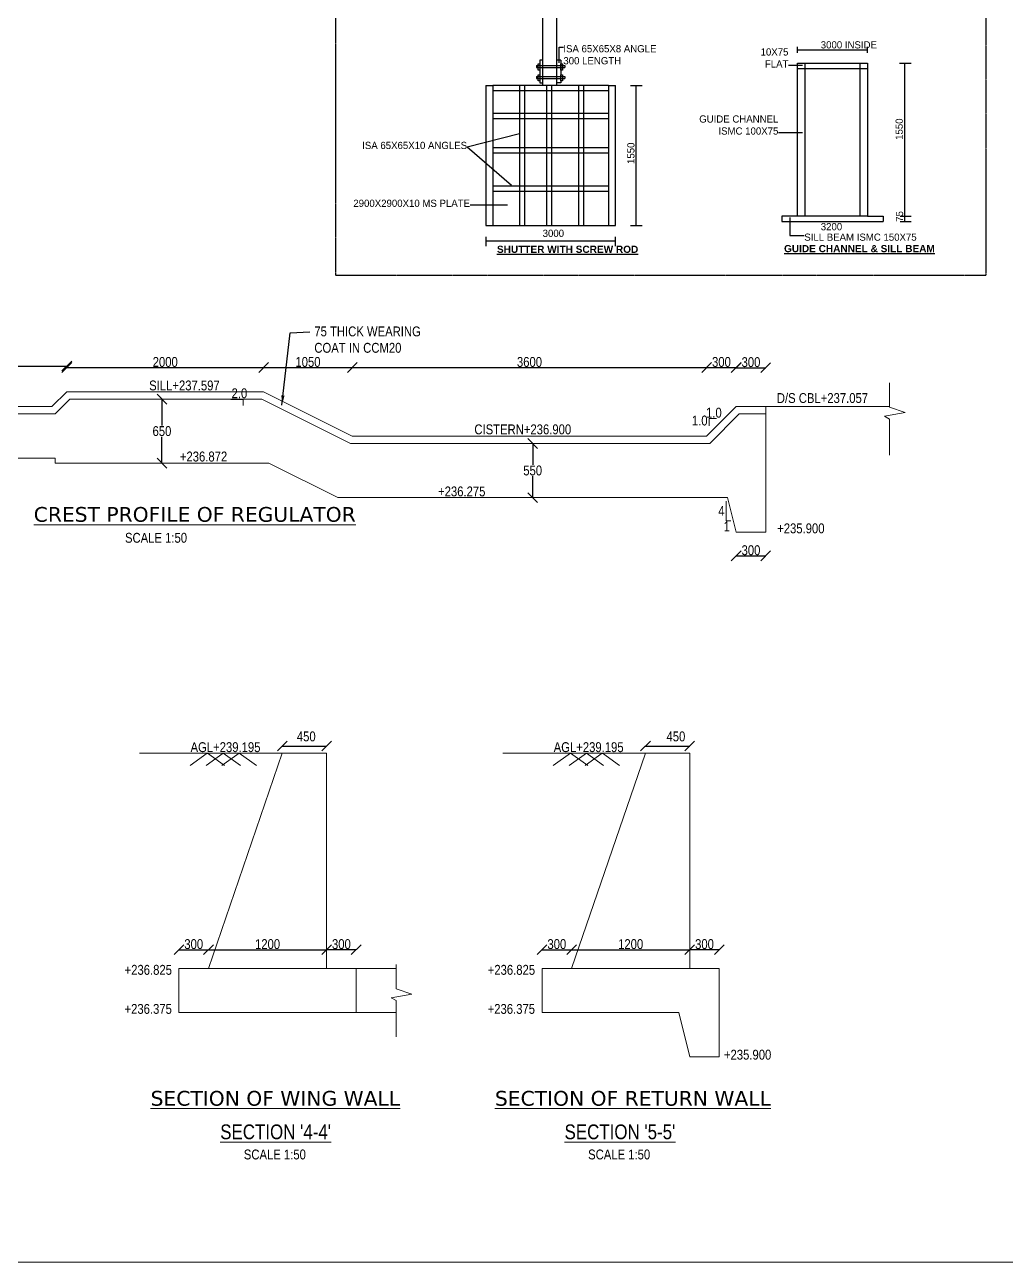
# Model space of a CAD drawing. Header units: inches. Extents: x 23061 to 455738, y -22027 to 396918.
# Drawn here: x 400165 to 420105, y 342322 to 367462 of the extents above; entities that cross this region are included whole.
import ezdxf

# ---------------------------------------------------------------- set-up
doc = ezdxf.new("R2010")
doc.units = ezdxf.units.IN
doc.header["$MEASUREMENT"] = 0
doc.linetypes.add('ACAD_ISO02W100', pattern=[15, 12, -3])
for name, color, linetype in [('head wall', 4, 'Continuous'), ('main canal', 1, 'Continuous'), ('walls', 130, 'Continuous')]:
    doc.layers.add(name, color=color, linetype=linetype)
doc.styles.add('ARIAL NARROW', font='ARIALN.TTF')
doc.styles.add('VERDANA', font='verdana.ttf')
doc.dimstyles.get("Standard").update_dxf_attribs({"dimtxt": 0.18, "dimasz": 0.18, "dimexe": 0.18, "dimexo": 0.0625, "dimgap": 0.09, "dimtad": 0, "dimtih": 1, "dimtoh": 1, "dimdec": 4, "dimzin": 0, "dimdsep": 46, "dimtxsty": 'Standard', "dimcen": 0.09, "dimadec": 0, "dimazin": 0, "dimtfac": 1, "dimtdec": 4, "dimtofl": 0, "dimtmove": 0, "dimatfit": 3, "dimfxl": 1, "dimtolj": 1, "dimtzin": 0, "dimarcsym": 0})
doc.dimstyles.new('STANDARD$0', dxfattribs={"dimscale": 88.888889, "dimtxt": 0.02, "dimasz": 0.02, "dimexe": 0.05, "dimexo": 0.1, "dimgap": 0.002, "dimtad": 2, "dimdec": 0, "dimzin": 1, "dimdsep": 46, "dimtxsty": 'Standard', "dimblk": 'OBLIQUE', "dimcen": 0.09, "dimadec": 0, "dimazin": 0, "dimtfac": 1, "dimtdec": 4, "dimtofl": 0, "dimtmove": 0, "dimatfit": 3, "dimfxl": 1, "dimtolj": 1, "dimtzin": 1, "dimarcsym": 0})

# ---------------------------------------------------------------- blocks, each defined once
blk = doc.blocks.new('_Oblique')
at = {"color": 0, "linetype": 'ByBlock', "lineweight": -2}
blk.add_line((-0.5, -0.5), (0.5, 0.5), dxfattribs=at)
blk = doc.blocks.new('*D57')
at = {"layer": 'Defpoints', "color": 0, "lineweight": 9, "transparency": 16777216}
for p in [(413675, 352809), (412775, 352663), (413675, 352663)]:
    blk.add_point(p, dxfattribs=at)
at = {"layer": 'main canal', "color": 0, "lineweight": -2, "transparency": 16777216}
blk.add_line((412775, 352809), (413675, 352809), dxfattribs=at)
at = {"layer": 'main canal', "color": 0, "lineweight": -2, "transparency": 16777216, "xscale": 200, "yscale": 200, "zscale": 200, "rotation": 180}
blk.add_blockref('_Oblique', (412775, 352809), dxfattribs=at)
at = {"layer": 'main canal', "color": 0, "lineweight": -2, "transparency": 16777216, "xscale": 200, "yscale": 200, "zscale": 200}
blk.add_blockref('_Oblique', (413675, 352809), dxfattribs=at)
at = {"layer": 'main canal', "color": 0, "lineweight": 15, "transparency": 16777216, "insert": (413394, 353003), "char_height": 200, "attachment_point": 5, "style": 'ARIAL NARROW'}
blk.add_mtext('\\A1;450', dxfattribs=at)
blk = doc.blocks.new('*D58')
at = {"layer": 'Defpoints', "color": 0, "lineweight": 9, "transparency": 16777216}
for p in [(411275, 348672), (413675, 348672), (413675, 348293)]:
    blk.add_point(p, dxfattribs=at)
at = {"layer": 'main canal', "color": 0, "lineweight": -2, "transparency": 16777216}
blk.add_line((411275, 348672), (413675, 348672), dxfattribs=at)
at = {"layer": 'main canal', "color": 0, "lineweight": -2, "transparency": 16777216, "xscale": 200, "yscale": 200, "zscale": 200, "rotation": 180}
blk.add_blockref('_Oblique', (411275, 348672), dxfattribs=at)
at = {"layer": 'main canal', "color": 0, "lineweight": -2, "transparency": 16777216, "xscale": 200, "yscale": 200, "zscale": 200}
blk.add_blockref('_Oblique', (413675, 348672), dxfattribs=at)
at = {"layer": 'main canal', "color": 0, "lineweight": 15, "transparency": 16777216, "insert": (412475, 348784), "char_height": 200, "attachment_point": 5, "style": 'ARIAL NARROW'}
blk.add_mtext('\\A1;1200', dxfattribs=at)
blk = doc.blocks.new('*D19')
at = {"layer": 'Defpoints', "color": 0, "lineweight": 9, "transparency": 16777216}
for p in [(411275, 348672), (410675, 348193), (411275, 348193)]:
    blk.add_point(p, dxfattribs=at)
at = {"layer": 'main canal', "color": 0, "lineweight": -2, "transparency": 16777216}
blk.add_line((410675, 348672), (411275, 348672), dxfattribs=at)
at = {"layer": 'main canal', "color": 0, "lineweight": -2, "transparency": 16777216, "xscale": 200, "yscale": 200, "zscale": 200, "rotation": 180}
blk.add_blockref('_Oblique', (410675, 348672), dxfattribs=at)
at = {"layer": 'main canal', "color": 0, "lineweight": -2, "transparency": 16777216, "xscale": 200, "yscale": 200, "zscale": 200}
blk.add_blockref('_Oblique', (411275, 348672), dxfattribs=at)
at = {"layer": 'main canal', "color": 0, "lineweight": 15, "transparency": 16777216, "insert": (410975, 348784), "char_height": 200, "attachment_point": 5, "style": 'ARIAL NARROW'}
blk.add_mtext('\\A1;300', dxfattribs=at)
blk = doc.blocks.new('*D20')
at = {"layer": 'Defpoints', "color": 0, "lineweight": 9, "transparency": 16777216}
for p in [(413675, 348672), (413675, 348193), (414275, 348193)]:
    blk.add_point(p, dxfattribs=at)
at = {"layer": 'main canal', "color": 0, "lineweight": -2, "transparency": 16777216}
blk.add_line((414275, 348672), (413675, 348672), dxfattribs=at)
at = {"layer": 'main canal', "color": 0, "lineweight": -2, "transparency": 16777216, "xscale": 200, "yscale": 200, "zscale": 200, "rotation": 180}
blk.add_blockref('_Oblique', (413675, 348672), dxfattribs=at)
at = {"layer": 'main canal', "color": 0, "lineweight": -2, "transparency": 16777216, "xscale": 200, "yscale": 200, "zscale": 200}
blk.add_blockref('_Oblique', (414275, 348672), dxfattribs=at)
at = {"layer": 'main canal', "color": 0, "lineweight": 15, "transparency": 16777216, "insert": (413975, 348784), "char_height": 200, "attachment_point": 5, "style": 'ARIAL NARROW'}
blk.add_mtext('\\A1;300', dxfattribs=at)
blk = doc.blocks.new('*D59')
at = {"layer": 'Defpoints', "color": 0, "lineweight": 9, "transparency": 16777216}
for p in [(406298, 352809), (405398, 352663), (406298, 352663)]:
    blk.add_point(p, dxfattribs=at)
at = {"layer": 'main canal', "color": 0, "lineweight": -2, "transparency": 16777216}
blk.add_line((405398, 352809), (406298, 352809), dxfattribs=at)
at = {"layer": 'main canal', "color": 0, "lineweight": -2, "transparency": 16777216, "xscale": 200, "yscale": 200, "zscale": 200, "rotation": 180}
blk.add_blockref('_Oblique', (405398, 352809), dxfattribs=at)
at = {"layer": 'main canal', "color": 0, "lineweight": -2, "transparency": 16777216, "xscale": 200, "yscale": 200, "zscale": 200}
blk.add_blockref('_Oblique', (406298, 352809), dxfattribs=at)
at = {"layer": 'main canal', "color": 0, "lineweight": 15, "transparency": 16777216, "insert": (405884, 353003), "char_height": 200, "attachment_point": 5, "style": 'ARIAL NARROW'}
blk.add_mtext('\\A1;450', dxfattribs=at)
blk = doc.blocks.new('*D60')
at = {"layer": 'Defpoints', "color": 0, "lineweight": 9, "transparency": 16777216}
for p in [(403898, 348672), (406298, 348672), (406298, 348293)]:
    blk.add_point(p, dxfattribs=at)
at = {"layer": 'main canal', "color": 0, "lineweight": -2, "transparency": 16777216}
blk.add_line((403898, 348672), (406298, 348672), dxfattribs=at)
at = {"layer": 'main canal', "color": 0, "lineweight": -2, "transparency": 16777216, "xscale": 200, "yscale": 200, "zscale": 200, "rotation": 180}
blk.add_blockref('_Oblique', (403898, 348672), dxfattribs=at)
at = {"layer": 'main canal', "color": 0, "lineweight": -2, "transparency": 16777216, "xscale": 200, "yscale": 200, "zscale": 200}
blk.add_blockref('_Oblique', (406298, 348672), dxfattribs=at)
at = {"layer": 'main canal', "color": 0, "lineweight": 15, "transparency": 16777216, "insert": (405098, 348784), "char_height": 200, "attachment_point": 5, "style": 'ARIAL NARROW'}
blk.add_mtext('\\A1;1200', dxfattribs=at)
blk = doc.blocks.new('*D21')
at = {"layer": 'Defpoints', "color": 0, "lineweight": 9, "transparency": 16777216}
for p in [(403898, 348672), (403298, 348193), (403898, 348193)]:
    blk.add_point(p, dxfattribs=at)
at = {"layer": 'main canal', "color": 0, "lineweight": -2, "transparency": 16777216}
blk.add_line((403298, 348672), (403898, 348672), dxfattribs=at)
at = {"layer": 'main canal', "color": 0, "lineweight": -2, "transparency": 16777216, "xscale": 200, "yscale": 200, "zscale": 200, "rotation": 180}
blk.add_blockref('_Oblique', (403298, 348672), dxfattribs=at)
at = {"layer": 'main canal', "color": 0, "lineweight": -2, "transparency": 16777216, "xscale": 200, "yscale": 200, "zscale": 200}
blk.add_blockref('_Oblique', (403898, 348672), dxfattribs=at)
at = {"layer": 'main canal', "color": 0, "lineweight": 15, "transparency": 16777216, "insert": (403598, 348784), "char_height": 200, "attachment_point": 5, "style": 'ARIAL NARROW'}
blk.add_mtext('\\A1;300', dxfattribs=at)
blk = doc.blocks.new('*D22')
at = {"layer": 'Defpoints', "color": 0, "lineweight": 9, "transparency": 16777216}
for p in [(406298, 348672), (406298, 348193), (406898, 348193)]:
    blk.add_point(p, dxfattribs=at)
at = {"layer": 'main canal', "color": 0, "lineweight": -2, "transparency": 16777216}
blk.add_line((406898, 348672), (406298, 348672), dxfattribs=at)
at = {"layer": 'main canal', "color": 0, "lineweight": -2, "transparency": 16777216, "xscale": 200, "yscale": 200, "zscale": 200, "rotation": 180}
blk.add_blockref('_Oblique', (406298, 348672), dxfattribs=at)
at = {"layer": 'main canal', "color": 0, "lineweight": -2, "transparency": 16777216, "xscale": 200, "yscale": 200, "zscale": 200}
blk.add_blockref('_Oblique', (406898, 348672), dxfattribs=at)
at = {"layer": 'main canal', "color": 0, "lineweight": 15, "transparency": 16777216, "insert": (406598, 348784), "char_height": 200, "attachment_point": 5, "style": 'ARIAL NARROW'}
blk.add_mtext('\\A1;300', dxfattribs=at)
blk = doc.blocks.new('*D61')
at = {"layer": 'Defpoints', "color": 0, "lineweight": 9, "transparency": 16777216}
for p in [(410484, 358956), (410484, 358956), (410484, 357856)]:
    blk.add_point(p, dxfattribs=at)
at = {"layer": 'main canal', "color": 0, "lineweight": -2, "transparency": 16777216}
for p, q in [((410484, 358956), (410484, 358519)), ((410484, 357856), (410484, 358294))]:
    blk.add_line(p, q, dxfattribs=at)
at = {"layer": 'main canal', "color": 0, "lineweight": -2, "transparency": 16777216, "xscale": 200, "yscale": 200, "zscale": 200}
for p, rotation in [((410484, 358956), 90), ((410484, 357856), 270)]:
    blk.add_blockref('_Oblique', p, dxfattribs=dict(at, rotation=rotation))
at = {"layer": 'main canal', "color": 0, "lineweight": 15, "transparency": 16777216, "insert": (410484, 358406), "char_height": 200, "attachment_point": 5, "style": 'ARIAL NARROW'}
blk.add_mtext('\\A1;550', dxfattribs=at)
blk = doc.blocks.new('*D62')
at = {"layer": 'Defpoints', "color": 0, "lineweight": 9, "transparency": 16777216}
for p in [(402952, 359856), (402952, 359856), (402952, 358556)]:
    blk.add_point(p, dxfattribs=at)
at = {"layer": 'main canal', "color": 0, "lineweight": -2, "transparency": 16777216}
for p, q in [((402952, 359856), (402952, 359319)), ((402952, 358556), (402952, 359094))]:
    blk.add_line(p, q, dxfattribs=at)
at = {"layer": 'main canal', "color": 0, "lineweight": -2, "transparency": 16777216, "xscale": 200, "yscale": 200, "zscale": 200}
for p, rotation in [((402952, 359856), 90), ((402952, 358556), 270)]:
    blk.add_blockref('_Oblique', p, dxfattribs=dict(at, rotation=rotation))
at = {"layer": 'main canal', "color": 0, "lineweight": 15, "transparency": 16777216, "insert": (402952, 359206), "char_height": 200, "attachment_point": 5, "style": 'ARIAL NARROW'}
blk.add_mtext('\\A1;650', dxfattribs=at)
blk = doc.blocks.new('*D63')
at = {"layer": 'Defpoints', "color": 0, "lineweight": 9, "transparency": 16777216}
for p in [(405019, 360499), (401019, 360006), (405019, 360006)]:
    blk.add_point(p, dxfattribs=at)
at = {"layer": 'main canal', "color": 0, "lineweight": -2, "transparency": 16777216}
blk.add_line((401019, 360499), (405019, 360499), dxfattribs=at)
at = {"layer": 'main canal', "color": 0, "lineweight": -2, "transparency": 16777216, "xscale": 200, "yscale": 200, "zscale": 200, "rotation": 180}
blk.add_blockref('_Oblique', (401019, 360499), dxfattribs=at)
at = {"layer": 'main canal', "color": 0, "lineweight": -2, "transparency": 16777216, "xscale": 200, "yscale": 200, "zscale": 200}
blk.add_blockref('_Oblique', (405019, 360499), dxfattribs=at)
at = {"layer": 'main canal', "color": 0, "lineweight": 15, "transparency": 16777216, "insert": (403019, 360611), "char_height": 200, "attachment_point": 5, "style": 'ARIAL NARROW'}
blk.add_mtext('\\A1;2000', dxfattribs=at)
blk = doc.blocks.new('*D64')
at = {"layer": 'Defpoints', "color": 0, "lineweight": 9, "transparency": 16777216}
for p in [(401019, 360529), (401019, 360006), (393019, 359706)]:
    blk.add_point(p, dxfattribs=at)
at = {"layer": 'main canal', "color": 0, "lineweight": -2, "transparency": 16777216}
blk.add_line((393019, 360529), (401019, 360529), dxfattribs=at)
at = {"layer": 'main canal', "color": 0, "lineweight": -2, "transparency": 16777216, "xscale": 200, "yscale": 200, "zscale": 200, "rotation": 180}
blk.add_blockref('_Oblique', (393019, 360529), dxfattribs=at)
at = {"layer": 'main canal', "color": 0, "lineweight": -2, "transparency": 16777216, "xscale": 200, "yscale": 200, "zscale": 200}
blk.add_blockref('_Oblique', (401019, 360529), dxfattribs=at)
at = {"layer": 'main canal', "color": 0, "lineweight": 15, "transparency": 16777216, "insert": (397019, 360641), "char_height": 200, "attachment_point": 5, "style": 'ARIAL NARROW'}
blk.add_mtext('\\A1;3450', dxfattribs=at)
blk = doc.blocks.new('*D25')
at = {"layer": 'Defpoints', "color": 0, "lineweight": 9, "transparency": 16777216}
for p in [(406819, 360499), (405019, 360006), (406819, 359106)]:
    blk.add_point(p, dxfattribs=at)
at = {"layer": 'main canal', "color": 0, "lineweight": -2, "transparency": 16777216}
blk.add_line((405019, 360499), (406819, 360499), dxfattribs=at)
at = {"layer": 'main canal', "color": 0, "lineweight": -2, "transparency": 16777216, "xscale": 200, "yscale": 200, "zscale": 200, "rotation": 180}
blk.add_blockref('_Oblique', (405019, 360499), dxfattribs=at)
at = {"layer": 'main canal', "color": 0, "lineweight": -2, "transparency": 16777216, "xscale": 200, "yscale": 200, "zscale": 200}
blk.add_blockref('_Oblique', (406819, 360499), dxfattribs=at)
at = {"layer": 'main canal', "color": 0, "lineweight": 15, "transparency": 16777216, "insert": (405919, 360611), "char_height": 200, "attachment_point": 5, "style": 'ARIAL NARROW'}
blk.add_mtext('\\A1;1050', dxfattribs=at)
blk = doc.blocks.new('*D66')
at = {"layer": 'Defpoints', "color": 0, "lineweight": 9, "transparency": 16777216}
for p in [(414619, 357156), (415219, 357156), (415219, 356674)]:
    blk.add_point(p, dxfattribs=at)
at = {"layer": 'main canal', "color": 0, "lineweight": -2, "transparency": 16777216}
blk.add_line((414619, 356674), (415219, 356674), dxfattribs=at)
at = {"layer": 'main canal', "color": 0, "lineweight": -2, "transparency": 16777216, "xscale": 200, "yscale": 200, "zscale": 200, "rotation": 180}
blk.add_blockref('_Oblique', (414619, 356674), dxfattribs=at)
at = {"layer": 'main canal', "color": 0, "lineweight": -2, "transparency": 16777216, "xscale": 200, "yscale": 200, "zscale": 200}
blk.add_blockref('_Oblique', (415219, 356674), dxfattribs=at)
at = {"layer": 'main canal', "color": 0, "lineweight": 15, "transparency": 16777216, "insert": (414919, 356786), "char_height": 200, "attachment_point": 5, "style": 'ARIAL NARROW'}
blk.add_mtext('\\A1;300', dxfattribs=at)
blk = doc.blocks.new('*D67')
at = {"layer": 'Defpoints', "color": 0, "lineweight": 9, "transparency": 16777216}
for p in [(414019, 360499), (406819, 359106), (414019, 359106)]:
    blk.add_point(p, dxfattribs=at)
at = {"layer": 'main canal', "color": 0, "lineweight": -2, "transparency": 16777216}
blk.add_line((406819, 360499), (414019, 360499), dxfattribs=at)
at = {"layer": 'main canal', "color": 0, "lineweight": -2, "transparency": 16777216, "xscale": 200, "yscale": 200, "zscale": 200, "rotation": 180}
blk.add_blockref('_Oblique', (406819, 360499), dxfattribs=at)
at = {"layer": 'main canal', "color": 0, "lineweight": -2, "transparency": 16777216, "xscale": 200, "yscale": 200, "zscale": 200}
blk.add_blockref('_Oblique', (414019, 360499), dxfattribs=at)
at = {"layer": 'main canal', "color": 0, "lineweight": 15, "transparency": 16777216, "insert": (410419, 360611), "char_height": 200, "attachment_point": 5, "style": 'ARIAL NARROW'}
blk.add_mtext('\\A1;3600', dxfattribs=at)
blk = doc.blocks.new('*D68')
at = {"layer": 'Defpoints', "color": 0, "lineweight": 9, "transparency": 16777216}
for p in [(414619, 360499), (414619, 359706), (414019, 359106)]:
    blk.add_point(p, dxfattribs=at)
at = {"layer": 'main canal', "color": 0, "lineweight": -2, "transparency": 16777216}
blk.add_line((414019, 360499), (414619, 360499), dxfattribs=at)
at = {"layer": 'main canal', "color": 0, "lineweight": -2, "transparency": 16777216, "xscale": 200, "yscale": 200, "zscale": 200, "rotation": 180}
blk.add_blockref('_Oblique', (414019, 360499), dxfattribs=at)
at = {"layer": 'main canal', "color": 0, "lineweight": -2, "transparency": 16777216, "xscale": 200, "yscale": 200, "zscale": 200}
blk.add_blockref('_Oblique', (414619, 360499), dxfattribs=at)
at = {"layer": 'main canal', "color": 0, "lineweight": 15, "transparency": 16777216, "insert": (414319, 360611), "char_height": 200, "attachment_point": 5, "style": 'ARIAL NARROW'}
blk.add_mtext('\\A1;300', dxfattribs=at)
blk = doc.blocks.new('*D69')
at = {"layer": 'Defpoints', "color": 0, "lineweight": 9, "transparency": 16777216}
for p in [(415219, 360495), (414619, 359706), (415219, 359706)]:
    blk.add_point(p, dxfattribs=at)
at = {"layer": 'main canal', "color": 0, "lineweight": -2, "transparency": 16777216}
blk.add_line((414619, 360495), (415219, 360495), dxfattribs=at)
at = {"layer": 'main canal', "color": 0, "lineweight": -2, "transparency": 16777216, "xscale": 200, "yscale": 200, "zscale": 200, "rotation": 180}
blk.add_blockref('_Oblique', (414619, 360495), dxfattribs=at)
at = {"layer": 'main canal', "color": 0, "lineweight": -2, "transparency": 16777216, "xscale": 200, "yscale": 200, "zscale": 200}
blk.add_blockref('_Oblique', (415219, 360495), dxfattribs=at)
at = {"layer": 'main canal', "color": 0, "lineweight": 15, "transparency": 16777216, "insert": (414919, 360607), "char_height": 200, "attachment_point": 5, "style": 'ARIAL NARROW'}
blk.add_mtext('\\A1;300', dxfattribs=at)

msp = doc.modelspace()

# ---------------------------------------------------------------- linework, layer by layer
at = {"color": 0}
for p, q in [((410693.2, 366230.3), (410693.2, 370760)), ((410974.6, 366230.3), (410974.6, 370760)), ((415864.9, 366893), (415864.9, 367011)), ((415864.9, 366953.1), (417286.5, 366953.1)), ((417286.5, 366893), (417286.5, 367011)), ((410558.6, 366632), (410558.6, 366591.7)), ((410558.6, 366632), (411137.7, 366632)), ((410558.6, 366591.7), (411137.7, 366591.7)), ((410630, 366741.3), (410630, 366282.3)), ((410693.2, 366741.3), (410630, 366741.3)), ((411056.4, 366741.3), (410974.6, 366741.3)), ((411056.4, 366741.3), (411056.4, 366447.1)), ((411137.7, 366632), (411137.7, 366591.7)), ((415864.9, 363573.8), (415864.9, 366680.1)), ((415864.9, 366680.1), (417286.5, 366680.1)), ((415864.9, 366574.8), (417286.5, 366574.8)), ((416022.9, 363573.8), (416022.9, 366680.1)), ((417128.5, 366680.1), (417128.5, 363573.8)), ((417286.5, 366680.1), (417286.5, 363573.8)), ((417935.1, 366680.1), (418174.2, 366680.1)), ((418035.7, 366680.1), (418035.7, 363468.5)), ((410558.6, 366413.5), (410558.6, 366373.2)), ((410558.6, 366413.5), (411137.7, 366413.5)), ((410558.6, 366373.2), (411137.7, 366373.2)), ((411056.4, 366324.7), (411056.4, 366282.3)), ((411137.7, 366413.5), (411137.7, 366373.2)), ((409532.7, 366230.3), (409532.7, 363387.2)), ((409532.7, 366230.3), (409673.9, 366230.3)), ((409673.9, 366230.3), (409673.9, 363387.2)), ((412024, 366230.3), (409673.9, 366230.3)), ((409673.9, 366127.1), (412024, 366127.1)), ((410214.5, 366230.3), (410214.5, 363387.2)), ((410317.3, 366230.3), (410317.3, 363387.2)), ((410630, 366282.3), (410693.2, 366282.3)), ((410763.2, 366230.3), (410763.2, 363387.2)), ((410866.1, 366230.3), (410866.1, 363387.2)), ((411056.4, 366282.3), (410974.6, 366282.3)), ((411414.9, 366230.3), (411414.9, 363387.2)), ((411517.8, 366230.3), (411517.8, 363387.2)), ((412024, 366230.3), (412024, 363387.2)), ((412024, 366230.3), (412165.2, 366230.3)), ((412165.2, 363387.2), (412165.2, 366230.3)), ((412471.4, 366230.3), (412706.2, 366230.3)), ((412577.1, 366230.3), (412577.1, 363387.2)), ((412024, 365661.7), (409673.9, 365661.7)), ((409673.9, 365558.5), (412024, 365558.5)), ((412024, 364960.4), (409673.9, 364960.4)), ((409673.9, 364857.3), (412024, 364857.3)), ((412024, 364182.8), (409673.9, 364182.8)), ((409673.9, 364079.6), (412024, 364079.6)), ((415549, 363573.8), (415549, 363468.5)), ((415864.9, 363573.8), (415549, 363573.8)), ((417286.5, 363573.8), (415864.9, 363573.8)), ((417286.5, 363573.8), (417602.4, 363573.8)), ((417602.4, 363573.8), (417602.4, 363468.5)), ((417950.5, 363573.8), (418173.7, 363573.8)), ((409532.7, 363387.2), (412165.2, 363387.2)), ((412471.4, 363387.2), (412706.2, 363387.2)), ((415549, 363468.5), (417602.4, 363468.5)), ((417950.5, 363466), (418173.7, 363466)), ((409532.7, 363156.4), (409532.7, 362964)), ((409532.7, 363072.2), (412165.2, 363072.2)), ((412160.4, 363156.4), (412160.4, 362964))]:
    msp.add_line(p, q, dxfattribs=at)
at = {"linetype": 'ACAD_ISO02W100', "ltscale": 0.25}
msp.add_lwpolyline([(419691.6, 362368.9), (406487.9, 362368.9), (406487.9, 371854.8), (419691.6, 371854.8)], close=True, dxfattribs=at)
at = {"color": 0}
for points in [[(410595.5, 366665.6), (410630, 366665.6), (410630, 366543.1), (410595.5, 366543.1)], [(411056.4, 366665.6), (411090.9, 366665.6), (411090.9, 366543.1), (411056.4, 366543.1)], [(410595.5, 366447.1), (410630, 366447.1), (410630, 366324.7), (410595.5, 366324.7)], [(411056.4, 366447.1), (411090.9, 366447.1), (411090.9, 366324.7), (411056.4, 366324.7)]]:
    msp.add_lwpolyline(points, close=True, dxfattribs=at)
at = {"layer": 'head wall', "color": 7, "lineweight": 15}
msp.add_lwpolyline([(437018.8, 342321.8), (371041.5, 342321.8), (371041.9, 396918), (437019.2, 396918)], close=True, dxfattribs=at)
at = {"layer": 'main canal', "color": 7, "lineweight": 15}
for p, q in [((400718.6, 359706.5), (401018.6, 360006.5)), ((400780.8, 359556.5), (401080.8, 359856.5)), ((401018.6, 360006.5), (405018.6, 360006.5)), ((401080.8, 359856.5), (404983.2, 359856.5)), ((404353.1, 359852.5), (404603.1, 359852.5)), ((404603.1, 359852.5), (404603.1, 359727.5)), ((404983.2, 359856.5), (406783.2, 358956.5)), ((405018.6, 360006.5), (406818.6, 359106.5)), ((390127.3, 359706.5), (400718.6, 359706.5)), ((393018.6, 359556.5), (400780.8, 359556.5)), ((414618.6, 359706.5), (414018.6, 359106.5)), ((414680.8, 359556.5), (414080.8, 358956.5)), ((415218.6, 359706.5), (414618.6, 359706.5)), ((415218.6, 359556.5), (414680.8, 359556.5)), ((415218.6, 359706.5), (417733.2, 359706.5)), ((415218.6, 357156.5), (415218.6, 359706.5)), ((414067.6, 359315.3), (414067.6, 359465.3)), ((414067.6, 359465.3), (414217.6, 359465.3)), ((406818.6, 359106.5), (414018.6, 359106.5)), ((406783.2, 358956.5), (414080.8, 358956.5)), ((393843.6, 358656.5), (400780.8, 358656.5)), ((400780.8, 358556.5), (400780.8, 358656.5)), ((400780.8, 358556.5), (405123.5, 358556.5)), ((405123.5, 358556.5), (406523.5, 357856.5)), ((406523.5, 357856.5), (414443.6, 357856.5)), ((414412.8, 357381), (414412.8, 357781)), ((414618.6, 357156.5), (414443.6, 357856.5)), ((414512.8, 357381), (414412.8, 357381)), ((414618.6, 357156.5), (415218.6, 357156.5)), ((402498.4, 352662.7), (406297.9, 352662.7)), ((403897.9, 348292.7), (405397.9, 352662.7)), ((406297.9, 348292.7), (406297.9, 352662.7)), ((409875.9, 352662.7), (413675.4, 352662.7)), ((411275.4, 348292.7), (412775.4, 352662.7)), ((413675.4, 348292.7), (413675.4, 352662.7)), ((403297.9, 348292.7), (405360, 348292.7)), ((403297.9, 348292.7), (403297.9, 347392.7)), ((405360, 348292.7), (407709, 348292.7)), ((406897.9, 347392.7), (406897.9, 348292.7)), ((410675.4, 348292.7), (412737.5, 348292.7)), ((410675.4, 348292.7), (410675.4, 347392.7)), ((412737.5, 348292.7), (414275.4, 348292.7)), ((414275.4, 346492.7), (414275.4, 348292.7)), ((407709, 347392.7), (403297.9, 347392.7)), ((413450.4, 347392.7), (410675.4, 347392.7)), ((413675.4, 346492.7), (413450.4, 347392.7)), ((413675.4, 346492.7), (414275.4, 346492.7))]:
    msp.add_line(p, q, dxfattribs=at)
for points in [[(417733.2, 360185.9), (417733.2, 359691.8), (418053.3, 359584.9), (417633.5, 359509.4), (417733.2, 359452.8), (417733.2, 358716.1)], [(407709, 348369.8), (407709, 347875.7), (408029.1, 347768.8), (407609.3, 347693.3), (407709, 347636.7), (407709, 346900)]]:
    msp.add_lwpolyline(points, dxfattribs=at)
at = {"layer": 'walls', "color": 7, "lineweight": 15}
for p, q in [((403872.4, 352662.7), (403522.7, 352414.1)), ((404198.1, 352662.7), (403848.5, 352414.1)), ((403875.6, 352662.7), (404225.2, 352414.1)), ((404520.7, 352662.7), (404171, 352414.1)), ((404198.1, 352662.7), (404547.8, 352414)), ((404523.8, 352662.7), (404873.5, 352414)), ((411249.9, 352662.7), (410900.2, 352414.1)), ((411575.6, 352662.7), (411226, 352414.1)), ((411253.1, 352662.7), (411602.7, 352414.1)), ((411898.2, 352662.7), (411548.5, 352414.1)), ((411575.6, 352662.7), (411925.3, 352414)), ((411901.3, 352662.7), (412251, 352414))]:
    msp.add_line(p, q, dxfattribs=at)

# ---------------------------------------------------------------- texts
at = {"color": 0}
for s, p in [('3000 INSIDE', (416336.9, 366981.2)), ('3000', (410686.8, 363152.6)), ('3200', (416336.9, 363287.4))]:
    msp.add_text(s, height=146.25, dxfattribs=at).set_placement(p)
for s, p in [('1550', (418002.2, 365123.8)), ('1550', (412552.4, 364633.7)), ('75', (418010.1, 363459.3))]:
    msp.add_text(s, height=146.25, rotation=90, dxfattribs=at).set_placement(p)
at = {"color": 0, "char_height": 146.25}
for s, insert, attachment_point in [('ISA 65X65X8 ANGLE\\P300 LENGTH', (411107.4, 367048.6), 1), ('10X75\\P FLAT', (415679.8, 366593.3), 9), ('\\A1;GUIDE CHANNEL\\PISMC 100X75', (415475.6, 365228.8), 9), ('ISA 65X65X10 ANGLES', (409151.4, 364935.8), 9), ('2900X2900X10 MS PLATE', (409210.8, 363760.1), 9), ('\\A1;SILL BEAM ISMC 150X75', (416002.4, 363220.3), 1)]:
    msp.add_mtext(s, dxfattribs=dict(at, insert=insert, attachment_point=attachment_point))
at = {"color": 0, "char_height": 146.25, "attachment_point": 1}
for s, insert, width in [('{\\fArial|b1|i0|c0|p34;\\LSHUTTER WITH SCREW ROD}', (409758.1, 362974), 4387.5), ('{\\fArial|b1|i0|c0|p34;\\LGUIDE CHANNEL & SILL BEAM}', (415590.1, 362987.8), 4607.422)]:
    msp.add_mtext(s, dxfattribs=dict(at, insert=insert, width=width))
at = {"layer": 'main canal', "color": 7, "lineweight": 15}
for s, insert, char_height, width, attachment_point, style in [('SILL+237.597', (402692.7, 360234.2), 200, 1933.217, 1, 'ARIAL NARROW'), ('2.0', (404366.9, 360075.7), 200, 1933.217, 1, 'ARIAL NARROW'), ('D/S CBL+237.057', (415444.7, 359978.9), 200, 1933.217, 1, 'ARIAL NARROW'), ('1.0', (413719, 359522.2), 200, 1933.217, 1, 'ARIAL NARROW'), ('1.0', (414005.6, 359681.4), 200, 1933.217, 1, 'ARIAL NARROW'), ('CISTERN+236.900', (409299.4, 359342.5), 200, 1933.217, 1, 'ARIAL NARROW'), ('+236.872', (403316.4, 358790.8), 200, 1933.217, 1, 'ARIAL NARROW'), ('+236.275', (408561.9, 358081.3), 200, 1933.217, 1, 'ARIAL NARROW'), ('{\\LCREST PROFILE OF REGULATOR}', (400346.9, 357665.1), 300, 13778.696, 1, 'VERDANA'), ('4', (414382.6, 357687), 200, 1933.217, 3, 'ARIAL NARROW'), ('1', (414491.5, 357372.1), 200, 1933.217, 3, 'ARIAL NARROW'), ('+235.900', (415451.3, 357331.4), 200, 1933.217, 1, 'ARIAL NARROW'), ('SCALE 1:50', (402201.7, 357139.5), 200, 3333.5, 1, 'ARIAL NARROW'), ('AGL+239.195', (403533.4, 352886.4), 200, 1933.217, 1, 'ARIAL NARROW'), ('AGL+239.195', (410910.9, 352886.4), 200, 1933.217, 1, 'ARIAL NARROW'), ('+236.825', (402193.6, 348362.2), 200, 1933.217, 1, 'ARIAL NARROW'), ('+236.825', (409571.1, 348362.2), 200, 1933.217, 1, 'ARIAL NARROW'), ('+236.375', (402191.9, 347568.7), 200, 1933.217, 1, 'ARIAL NARROW'), ('+236.375', (409569.4, 347568.7), 200, 1933.217, 1, 'ARIAL NARROW'), ('+235.900', (414369.9, 346638.8), 200, 1933.217, 1, 'ARIAL NARROW'), ('{\\LSECTION OF WING WALL}', (402721.9, 345802.5), 300, 13778.696, 1, 'VERDANA'), ('{\\LSECTION OF RETURN WALL}', (409716.9, 345802.5), 300, 13778.696, 1, 'VERDANA'), ("{\\LSECTION '4-4'}", (404136.3, 345121.3), 300, 13778.696, 1, 'ARIAL NARROW'), ("{\\LSECTION '5-5'}", (411131.3, 345121.3), 300, 13778.696, 1, 'ARIAL NARROW'), ('SCALE 1:50', (404615.8, 344611.3), 200, 3333.5, 1, 'ARIAL NARROW'), ('SCALE 1:50', (411610.8, 344611.3), 200, 3333.5, 1, 'ARIAL NARROW')]:
    msp.add_mtext(s, dxfattribs=dict(at, insert=insert, char_height=char_height, width=width, attachment_point=attachment_point, style=style))
at = {"layer": 'walls', "color": 7, "lineweight": 15, "insert": (406048.3, 361332.6), "char_height": 200, "width": 3494.868, "attachment_point": 1, "style": 'ARIAL NARROW'}
msp.add_mtext('75 THICK WEARING \\PCOAT IN CCM20', dxfattribs=at)

# ---------------------------------------------------------------- dimensions: what is measured, and where the dimension line sits
at = {"layer": 'main canal', "color": 7, "lineweight": 15}
for base, p1, p2, text, picture, middle in [((401018.6, 360528.6), (393018.6, 359706.5), (401018.6, 360006.5), '3450', '*D64', (397018.6, 360640.7)), ((406818.6, 360498.7), (405018.6, 360006.5), (406818.6, 359106.5), '1050', '*D25', (405918.6, 360610.8))]:
    dim = msp.add_linear_dim(base=base, p1=p1, p2=p2, text=text, dimstyle='STANDARD$0', override={"dimscale": 1, "dimtxt": 200, "dimasz": 200, "dimexe": 0.18, "dimexo": 0.0625, "dimgap": 10, "dimtad": 1, "dimtih": 1, "dimtoh": 1, "dimlfac": 0.5, "dimzin": 0, "dimtxsty": 'ARIAL NARROW', "dimblk1": 'Oblique', "dimblk2": 'Oblique', "dimsah": 1, "dimse1": 1, "dimse2": 1, "dimtmove": 2, "dimtzin": 0}, dxfattribs=at)
    dim.commit()
    dim.dimension.update_dxf_attribs({"geometry": picture, "text_midpoint": middle})
for base, p1, p2, picture, middle in [((405018.6, 360498.7), (401018.6, 360006.5), (405018.6, 360006.5), '*D63', (403018.6, 360610.8)), ((414018.6, 360498.5), (406818.6, 359106.5), (414018.6, 359106.5), '*D67', (410418.6, 360610.6)), ((414618.6, 360498.5), (414018.6, 359106.5), (414618.6, 359706.5), '*D68', (414318.6, 360610.6)), ((415218.6, 360495), (414618.6, 359706.5), (415218.6, 359706.5), '*D69', (414918.6, 360607.1)), ((415218.6, 356673.5), (414618.6, 357156.5), (415218.6, 357156.5), '*D66', (414918.6, 356785.6)), ((403897.9, 348672.2), (403297.9, 348193), (403897.9, 348193), '*D21', (403597.9, 348784.3)), ((406297.9, 348672.2), (403897.9, 348672.2), (406297.9, 348292.7), '*D60', (405097.9, 348784.3)), ((406297.9, 348672.2), (406897.9, 348193), (406297.9, 348193), '*D22', (406597.9, 348784.3)), ((411275.4, 348672.2), (410675.4, 348193), (411275.4, 348193), '*D19', (410975.4, 348784.3)), ((413675.4, 348672.2), (411275.4, 348672.2), (413675.4, 348292.7), '*D58', (412475.4, 348784.3)), ((413675.4, 348672.2), (414275.4, 348193), (413675.4, 348193), '*D20', (413975.4, 348784.3))]:
    dim = msp.add_linear_dim(base=base, p1=p1, p2=p2, dimstyle='STANDARD$0', override={"dimscale": 1, "dimtxt": 200, "dimasz": 200, "dimexe": 0.18, "dimexo": 0.0625, "dimgap": 10, "dimtad": 1, "dimtih": 1, "dimtoh": 1, "dimlfac": 0.5, "dimzin": 0, "dimtxsty": 'ARIAL NARROW', "dimblk1": 'Oblique', "dimblk2": 'Oblique', "dimsah": 1, "dimse1": 1, "dimse2": 1, "dimtmove": 2, "dimtzin": 0}, dxfattribs=at)
    dim.commit()
    dim.dimension.update_dxf_attribs({"geometry": picture, "text_midpoint": middle})
for base, p1, p2, picture, middle in [((402952.2, 359856.5), (402952.2, 358556.5), (402952.2, 359856.5), '*D62', (402952.2, 359206.5)), ((410483.6, 358956.5), (410483.6, 357856.5), (410483.6, 358956.5), '*D61', (410483.6, 358406.5))]:
    dim = msp.add_linear_dim(base=base, p1=p1, p2=p2, angle=90, dimstyle='STANDARD$0', override={"dimscale": 1, "dimtxt": 200, "dimasz": 200, "dimexe": 0.18, "dimexo": 0.0625, "dimgap": 10, "dimtad": 1, "dimtih": 1, "dimtoh": 1, "dimlfac": 0.5, "dimzin": 0, "dimtxsty": 'ARIAL NARROW', "dimblk1": 'Oblique', "dimblk2": 'Oblique', "dimsah": 1, "dimse1": 1, "dimse2": 1, "dimtmove": 2, "dimtzin": 0}, dxfattribs=at)
    dim.commit()
    dim.dimension.update_dxf_attribs({"geometry": picture, "text_midpoint": middle})
for base, p1, p2, picture, middle in [((406297.9, 352808.7), (405397.9, 352662.7), (406297.9, 352662.7), '*D59', (405883.7, 353002.6)), ((413675.4, 352808.7), (412775.4, 352662.7), (413675.4, 352662.7), '*D57', (413394.3, 353002.6))]:
    dim = msp.add_linear_dim(base=base, p1=p1, p2=p2, dimstyle='STANDARD$0', override={"dimscale": 1, "dimtxt": 200, "dimasz": 200, "dimexe": 0.18, "dimexo": 0.0625, "dimgap": 10, "dimtad": 1, "dimtih": 1, "dimtoh": 1, "dimlfac": 0.5, "dimzin": 0, "dimtxsty": 'ARIAL NARROW', "dimblk1": 'Oblique', "dimblk2": 'Oblique', "dimsah": 1, "dimse1": 1, "dimse2": 1, "dimtmove": 2, "dimtzin": 0}, dxfattribs=at)
    dim.commit()
    dim.dimension.update_dxf_attribs({"geometry": picture, "text_midpoint": middle, "dimtype": 160})

# ---------------------------------------------------------------- leaders
at = {"color": 0}
for points in [[(411023.3, 366687.3), (411023.3, 367009.1), (411107.3, 367009.1)], [(415965.7, 366632.8), (415679.9, 366632.8)], [(410219.5, 365248.2), (409151.5, 364975.3)], [(415966.6, 365268.2), (415475.7, 365268.2)], [(410057.2, 364197.6), (409151.7, 364975.3), (409151.5, 364975.3)], [(409971.2, 363799.6), (409211, 363799.6)], [(415707.7, 363543.6), (415707.7, 363180.9), (416002.3, 363180.9)]]:
    msp.add_leader(points, dimstyle='Standard', override={"dimgap": 0.09, "dimtad": 0}, dxfattribs=at)
at = {"layer": 'walls', "color": 7, "lineweight": 15}
msp.add_leader([(405388.9, 359733.2), (405556.5, 361201.1), (405956.8, 361224.1)], dimstyle='Standard', override={"dimtxt": 200, "dimasz": 200, "dimgap": 10, "dimdec": 0}, dxfattribs=at)

doc.saveas('drawing.dxf')
